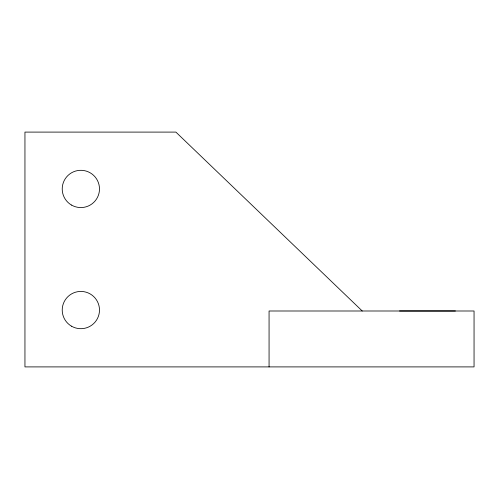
<?xml version="1.0" encoding="UTF-8"?>
<svg xmlns="http://www.w3.org/2000/svg" width="499" height="499" viewBox="0 0 499 499"><rect width="100%" height="100%" fill="white"/><g stroke="black" fill="none" stroke-linecap="round" stroke-linejoin="round"><path stroke-width="0.75" d="M399.512 310.971L455.412 310.971M362.243 310.996L175.891 132.098L24.95 132.098L24.95 366.902L474.05 366.902L474.05 310.996L269.067 310.996L269.067 366.902M71.538 326.203A18.638 18.638 0 0 0 99.488 310.066A18.638 18.638 0 0 0 71.538 293.923A18.638 18.638 0 0 0 71.538 326.203M71.538 205.077A18.638 18.638 0 0 0 99.488 188.934A18.638 18.638 0 0 0 71.538 172.797A18.638 18.638 0 0 0 71.538 205.077"/></g></svg>
